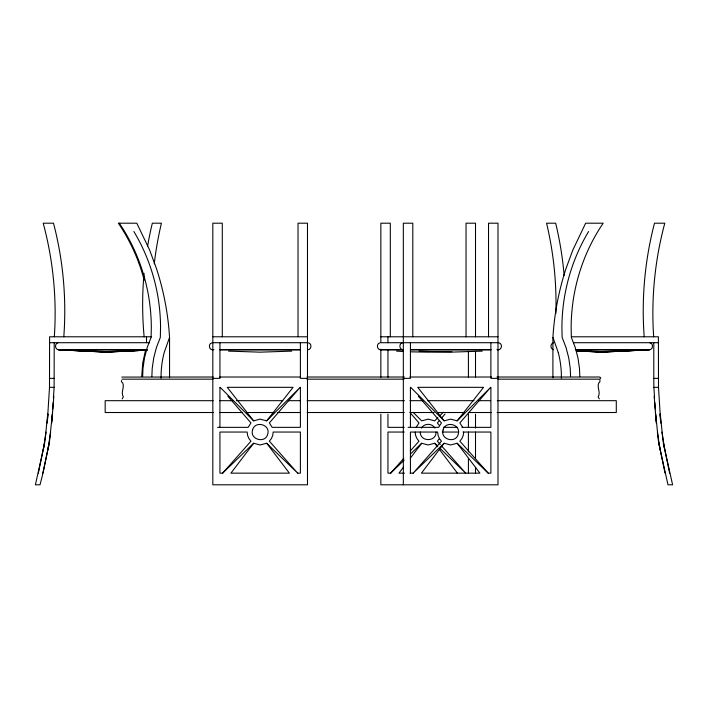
<?xml version="1.0" encoding="UTF-8"?>
<svg xmlns="http://www.w3.org/2000/svg" width="708" height="708" viewBox="0 0 708 708"><rect width="100%" height="100%" fill="white"/><g stroke="black" fill="none" stroke-linecap="round" stroke-linejoin="round"><path stroke-width="1.06" d="M141.742 376.603L142.697 363.115L145.583 349.964M142.653 376.603L142.981 368.487L144.52 357.797L147.246 347.389L151.114 337.415L151.326 327.264A191.116 191.116 0 0 0 148.733 296.988C144.308 270.668 134.325 245.269 119.28 223.197M151.875 376.603L152.202 368.487L153.751 357.797L156.468 347.389L160.335 337.415L160.548 327.264A191.116 191.116 0 0 0 157.964 296.988C154.07 273.916 145.936 251.552 133.856 231.498M47.401 420.862L49.498 387.329L49.595 336.787L151.574 336.787M53.436 398.144L54.109 387.329L54.215 342.707M122.148 398.905L123.342 396.896C120.484 392.4 124.723 387.559 122.741 383.055L121.652 381.966L121.395 380.515M53.817 396.303L51.737 423.145M52.011 420.862L52.551 412.206M52.755 408.967L53.162 402.471M47.737 414.021L45.029 440.296M52.348 414.021L49.533 441.19L42.268 476.121L40.011 484.803L35.4 484.803L44.666 443.243M47.126 423.145L48.011 414.207M436.048 432.048C436.402 442.093 419.959 442.093 420.313 432.048M463.678 432.048L463.236 435.393L461.935 438.509L459.864 441.19L488.184 473.156L490.892 473.156L490.892 432.048L462.97 432.048M46.038 432.048L43.268 449.784M50.649 432.048L47.879 449.784M38.356 473.156L44.914 441.19M42.967 473.156L49.277 443.243M416.171 427.349L418.977 422.915L410.383 412.985M418.357 396.223L441.456 422.915L438.65 427.349L408.065 427.349M144.184 280.209C138.963 259.898 130.13 240.552 118.369 223.197L136.803 223.197L149.6 249.959L156.486 268.642A274.934 274.934 0 0 1 169.548 337.415L164.185 352.549A96.456 96.456 0 0 0 161.07 378.231M588.614 231.498C576.524 251.552 568.4 273.916 564.506 296.988A191.116 191.116 0 0 0 561.913 327.264L562.125 337.415L565.993 347.389L568.719 357.797L570.259 368.487L570.586 376.603M253.65 443.243L230.923 473.156L289.395 473.156L266.668 443.243L260.155 444.969L253.65 443.243L222.639 473.156L219.931 473.156L219.931 432.048L247.145 432.048L247.588 435.393L248.889 438.509L250.951 441.19L222.639 473.156M403.622 466.997L398.94 473.156L404.454 473.156M410.304 458.2L421.676 443.243L428.181 444.969L434.685 443.243L437.871 446.305M444.155 443.243L421.419 473.156L479.9 473.156L457.173 443.243L450.66 444.969L444.155 443.243L413.145 473.156L441.456 441.19L439.394 438.509L438.093 435.393L437.65 432.048L410.428 432.048L410.428 473.156M421.366 428.145C424.136 423.057 432.225 423.057 434.995 428.145M439.456 438.509L437.385 441.19L440.288 444.465M266.668 420.862L293.068 387.329L227.25 387.329L253.65 420.862L260.155 419.127L266.668 420.862L300.165 387.329L269.359 422.915L272.164 427.349L300.387 427.349L300.387 387.329M457.173 420.862L483.573 387.329L417.755 387.329L444.155 420.862L450.66 419.127L457.173 420.862L490.671 387.329L459.864 422.915L462.669 427.349M439.482 420.49L437.385 422.915L439.456 425.588M441.58 418.065L445.084 414.021M404.277 432.048L387.949 432.048L387.949 473.156L390.657 473.156L403.728 458.403M410.259 451.023L418.977 441.19L416.906 438.509L415.605 435.393L415.162 432.048M437.801 417.747L434.685 420.862L428.181 419.127L421.676 420.862L413.1 412.286M439.358 416.18L443.261 412.286M390.657 473.156L404.18 460.111M410.543 453.978L421.676 443.243M600.03 379.09L600.738 377.939L599.694 377.019L496.981 377.019M58.029 342.822C54.118 343.69 54.95 349.982 58.941 349.805L106.271 352.168L146.999 350.133L106.271 351.911L58.941 349.805L146.999 349.805M211.913 342.822C208.002 343.69 208.833 349.982 212.825 349.805M379.93 342.822C376.028 343.69 376.851 349.982 380.851 349.805L403.525 349.805M402.409 342.822C398.507 343.69 399.339 349.982 403.33 349.805M497.99 349.805C501.99 349.982 502.813 343.69 498.91 342.822M553.479 342.822C550.063 343.575 550.063 348.929 553.479 349.681M576.409 349.805L649.059 349.805L601.729 352.106L576.409 350.876L601.729 352.168L649.059 349.805C653.05 349.982 653.882 343.69 649.971 342.822M307.484 349.805C311.485 349.982 312.316 343.69 308.405 342.822M291.74 351.115L260.155 352.168L228.578 351.115M482.245 351.115L450.66 352.168L419.083 351.115M146.999 350.124L106.271 352.106L58.941 349.805L106.271 351.575L146.999 350.053M451.872 351.575L428.181 352.168L410.41 351.823M212.825 336.787L307.484 336.787M380.851 336.787L497.99 336.787M571.418 336.787L658.405 336.787L658.502 387.329L660.599 420.862M49.595 342.707L57.994 342.707M58.941 342.707L149.547 342.707M212.825 342.707L307.484 342.707M497.99 342.707L380.851 342.707L380.851 223.197L390.312 223.197L390.312 336.787M573.622 342.707L658.405 342.707M58.029 349.681L146.503 349.681M211.913 349.681L213.913 349.681M219.931 349.681L300.387 349.681M379.93 349.681L403.383 349.681M410.428 349.681L490.892 349.681M496.91 349.681L498.91 349.681M575.409 349.681L649.971 349.681M219.931 349.805L300.387 349.805M410.428 349.805L490.892 349.805M213.223 377.019L121.776 377.081M219.754 377.019L300.511 377.019M307.024 377.019L404.41 377.019M409.888 377.019L491.458 377.019M49.498 378.355L54.215 378.355M212.825 378.355L219.931 378.355L219.931 342.707M307.484 378.355L300.387 378.355L300.387 342.707M403.33 378.355L410.428 378.355L410.428 342.707M497.99 378.355L490.892 378.355L490.892 342.707M653.785 342.707L653.785 378.355L658.502 378.355M122.05 379.169L213.099 379.169M306.918 379.169L404.047 379.169M497.866 379.169L599.41 379.169M49.498 387.329L54.109 387.329M653.785 378.355L653.891 387.329L658.502 387.329M213.126 400.684L105.173 400.684L105.173 412.516L213.356 412.516M219.754 400.684L233.02 400.684M236.339 400.684L282.784 400.684M288.306 400.684L300.475 400.684M307.104 400.684L404.41 400.684M409.932 400.684L423.207 400.684M427.623 400.684L474.068 400.684M478.484 400.684L490.653 400.684M497.281 400.684L616.296 400.684L616.296 412.516L497.069 412.516M219.984 412.516L242.056 412.516M246.472 412.516L274.076 412.516M277.386 412.516L300.564 412.516M307.192 412.516L404.339 412.516M409.861 412.516L434.146 412.516M437.456 412.516L463.952 412.516M468.369 412.516L491.547 412.516M217.56 427.349L248.154 427.349L250.951 422.915L227.852 396.223M404.233 427.349L387.949 427.349L387.949 414.207M443.447 427.349L457.554 427.349M461.899 427.349L490.892 427.349L490.892 387.329M442.288 432.048L458.616 432.048M297.679 473.156L300.387 473.156L300.387 432.048L273.173 432.048L272.73 435.393L271.43 438.509L269.359 441.19L297.679 473.156L266.668 443.243M409.976 473.156L413.286 473.156M576.409 350.628L601.729 351.575L649.059 349.805L601.729 351.911L576.409 350.779M396.595 351.115L403.498 351.522M457.173 443.243L488.184 473.156M440.252 448.606L465.705 473.156L441.739 446.102M410.658 387.329L444.155 420.862M220.153 387.329L253.65 420.862M434.685 443.243L437.358 446.757M439.367 449.394L457.421 473.156M579.817 376.603L579.48 368.487L577.94 357.797L575.215 347.389L571.347 337.415L571.144 327.264A191.116 191.116 0 0 1 573.728 296.988C578.162 270.668 588.136 245.269 603.189 223.197L585.658 223.197L572.861 249.959L565.975 268.642A274.934 274.934 0 0 0 552.921 337.415L558.276 352.549M663.334 443.243L672.6 484.803L667.989 484.803L658.723 443.243M599.986 380.152L599.818 381.966L598.72 383.055C596.738 387.559 600.986 392.4 598.118 396.896L599.322 398.905M663.086 441.19L669.644 473.156M665.033 473.156L658.467 441.19L655.652 414.021M664.732 449.784L661.962 432.048M660.121 449.784L657.351 432.048M662.971 440.296L660.263 414.021M659.989 414.207L660.874 423.145M656.263 423.145L654.183 396.303M653.891 387.329L654.564 398.144M654.838 402.471L655.245 408.967M655.449 412.206L655.989 420.862M552.904 337.415L552.904 377.771M488.529 336.787L488.529 223.197L497.99 223.197L497.99 484.803L380.851 484.803L380.851 414.207M475.51 336.787L475.51 223.197L466.041 223.197L466.041 336.787M475.51 351.345L475.51 377.276M475.51 414.207L475.51 428.092M475.51 432.048L475.51 458.607M475.51 467.386L475.51 473.156M468.413 351.345L468.413 377.276M468.413 414.207L468.413 427.349M468.413 432.048L468.413 451.987M468.413 458.607L468.413 473.156M412.799 336.787L412.799 223.197L403.33 223.197L403.33 484.803M410.428 387.329L410.428 427.349M387.949 336.787L387.949 342.707M387.949 350.265L387.949 377.276M380.851 349.186L380.851 377.276M298.024 336.787L298.024 223.197L307.484 223.197L307.484 484.803L212.825 484.803L212.825 223.197L222.294 223.197L222.294 336.787M219.931 387.329L219.931 427.349M169.557 337.415L169.557 377.771M146.503 336.787L146.503 342.707M63.8 336.787A347.345 347.345 0 0 0 53.498 223.197L43.206 223.197A346.416 346.416 0 0 1 54.33 336.787M144.14 336.787A346.823 346.823 0 0 1 144.06 273.315M147.627 246.012A346.823 346.823 0 0 1 152.335 223.197L161.433 223.197A345.584 345.584 0 0 0 154.264 263.845M644.2 336.787A347.345 347.345 0 0 1 654.502 223.197L664.794 223.197A346.416 346.416 0 0 0 653.67 336.787M564.126 275.43A346.823 346.823 0 0 0 555.665 223.197L546.567 223.197A345.584 345.584 0 0 1 555.86 313.538M558.267 352.549A96.456 96.456 0 0 1 561.391 378.231M252.552 430.03C249.605 439.659 265.5 443.854 267.757 434.075C270.713 424.446 254.818 420.251 252.552 430.03M443.058 430.03C440.111 439.659 456.005 443.854 458.262 434.075C461.218 424.446 445.314 420.251 443.058 430.03"/></g></svg>
